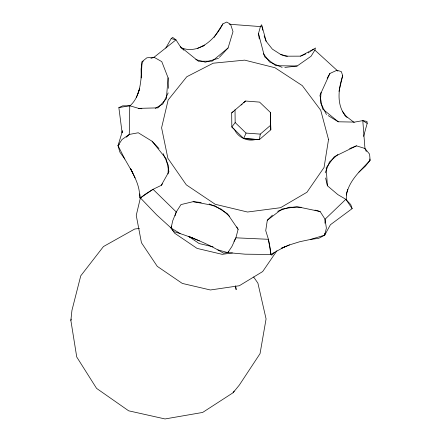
<?xml version="1.0" encoding="UTF-8"?>
<svg xmlns="http://www.w3.org/2000/svg" width="441" height="441" viewBox="0 0 441 441"><rect width="100%" height="100%" fill="white"/><g stroke="black" fill="none" stroke-linecap="round" stroke-linejoin="round"><path stroke-width="0.66" d="M281.38 248.266L289.561 244.893L299.814 241.707L310.442 239.457L318.793 238.294L324.719 235.158L324.758 233.168M324.967 223.212L325.05 219.232L320.133 211.52L314.935 210.103M168.054 173.93L168.374 165.436L163.164 153.644M129.924 105.912C142.068 94.964 140.933 76.574 142.134 61.591L146.87 57.799L154.047 57.264L161.775 61.63L168.093 77.831L168.379 88.354M321.054 92.301L320.331 102.34L326.461 114.555M135.089 177.96L130.431 168.319C134.896 177.514 140.425 187.304 139.433 197.827L140.42 197.921L153.049 189.305L161.241 185.363L162.492 183.831M168.093 77.831L166.362 98.729L158.027 107.852L138.606 108.37L129.764 105.763L122.642 105.846L118.861 107.615L122.058 132.311L118.028 145.629L119.875 152.123L124.786 159.03L132.901 173.148M253.63 276.992L257.902 283.144L266.077 318.915L260.041 353.654L239.353 385.037L233.074 392.744L202.64 412.445L165.044 418.95L128.662 410.814L96.573 388.383L76.734 356.984L70.863 320.425L71.938 310.42L80.747 275.834L103.442 246.558L134.703 229.028L139.455 228.399M272.444 215.164L267.307 220.246L265.73 230.637L268.42 239.298L270.19 248.173L270.923 254.485L271.794 255.196L274.556 252.34L284.903 246.684M122.041 132.873L122.35 130.867M122.058 132.311L122.267 130.966M270.702 125.194L260.289 134.108L259.38 139.621L243.779 138.573L231.823 126.969L231.679 112.885L245.51 101.028L259.578 102.108L270.366 112.427L270.802 129.814L259.38 139.621L243.735 138.502L246.034 133.083L235.169 122.576L235.014 109.754M274.556 252.34L270.923 254.485L245.124 254.181L227.826 252.627L223.394 253.112C207.937 243.823 191.168 236.789 173.897 231.657L171.114 228.041L172.701 220.82L176.273 211.983L180.975 204.585L193.141 201.675L201.234 202.502M345.689 116.209C336.246 104.743 338.418 88.834 342.69 75.692L341.328 71.591L336.946 70.262L314.868 50.109L315.469 47.992L310.348 51.432M324.719 235.158L326.368 228.102L325.05 219.232L345.838 199.299L350.738 204.591L352.15 208.615L330.403 224.75L324.719 235.158L310.442 239.457M346.439 195.06C348.864 180.584 360.727 170.491 370.137 160.226L369.569 154.13L364.961 148.496L356.46 145.844L349.636 148.595M140.492 197.496L136.247 215.379L141.451 242.748L157.266 266.347L182.287 283.42L210.39 289.98L239.309 285.74L262.671 271.568L276.92 250.769M338.958 91.386L342.69 75.692M70.863 320.425L71.194 319.102M236.784 226.95L238.123 229.348L235.891 237.82L231.922 246.491L227.826 252.627L217.871 249.876M259.28 38.929L258.498 33.544L260.422 26.581L261.656 24.74L266.155 41.294L272.356 49.122L280.845 54.557L285.658 56.189L300.542 56.15L305.822 53.94M363.593 136.401L367.199 123.364L366.956 121.413L362.783 120.625L354.685 122.091L338.258 121.788L328.148 115.592M219.403 57.324L228.074 47.964L233.008 31.614L230.571 24.294L226.696 22.05L222.876 23.913C215.296 38.874 199.034 54.998 180.854 47.689M138.193 93.305L139.124 90.267M347.789 189.31L346.466 193.61L346.659 200.407M180.126 233.515L171.114 228.041L171.731 226.117M175.033 215.836L176.273 211.983L153.049 189.305L145.425 194.106L140.42 197.921L156.66 214.872L171.114 228.041M136.28 97.759L139.687 88.448M325.215 172.828L329.466 161.963L337.867 154.532M337.9 71.166L336.946 70.262L329.89 73.487L319.951 95.317L322.542 108.905L338.258 121.788M168.186 92.919L162.801 104.026L155.271 108.348M227.826 252.627L228.471 251.447M233.956 241.376L235.891 237.82L268.42 239.298L270.923 254.485M161.241 185.363L168.936 171.665L166.218 158.881L152.123 141.28L138.27 132.763L129.268 134.444L121.953 139.571L118.028 145.629L124.786 159.03M165.844 48.03L171.185 38.61L172.663 37.402L175.987 39.855L180.419 46.735L183.781 50.169M327.156 78.222L329.89 73.487M314.868 50.109L311.059 56.255L297.135 66.012L284.82 67.429M222.876 23.913L214.089 37.408M233.074 392.744L234.193 391.046M235.169 122.576L231.823 126.969L234.562 129.648M118.028 145.629L119.428 144.229M126.457 137.239L129.268 134.444L129.764 105.763L118.861 107.615M243.658 102.841L245.51 101.028M358.908 172.144L365.473 166.119L370.137 160.226L369.597 158.992M228.074 47.964L212.171 61.178L198.456 61.249L180.419 46.735M231.679 112.885L233.25 111.579M241.106 105.041L242.148 104.17M267.307 220.246L282.014 209.034L296.898 206.664L320.133 211.52M308.171 52.953L309.262 52.192M202 46.735L203.654 45.809M300.542 56.15L313.612 49.144M356.46 145.844L334.306 156.682L326.197 167.9L327.382 185.76L337.872 194.63L345.838 199.299L352.15 208.615M197.364 48.477L204.591 45.114M281.419 248.266L289.561 244.893M143.386 61.134L142.134 61.591L141.098 69.044L141.23 77.952M150.916 58.405L154.047 57.264L175.987 39.855L171.185 38.61M277.643 211.261L289.235 207.237L301.209 207.27M218.493 58.306L205.341 62.181L195.776 59.563M232.407 252.919L222.203 254.341L197.061 248.399L174.614 233.19L170.755 227.523M297.135 66.012L275.79 65.703L264.539 56.724L258.498 33.544M229.287 24.233L260.422 26.581L262.197 26.929L262.709 30.231M246.034 133.083L260.289 134.108M138.606 108.37L141.881 108.762M193.141 201.675L214.602 205.671L227.374 213.642L238.123 229.348M213.058 246.833L199.145 243.542L188.494 236.332M280.845 54.557L287.356 56.194M194.305 238.702L189.327 236.712L199.415 240.869M282.141 67.396L269.578 61.966L263.409 53.686M209.15 203.924L221.437 209.249L229.563 216.338M367.199 123.364L362.783 120.625L364.961 148.496L366.322 151.583M344.823 115.228L354.206 122.515M152.123 141.28L158.964 148.534M342.321 111.154L347.061 117.587M264.12 35.919L266.155 41.294M325.607 177.988L327.382 185.76M235.301 285.762L236.167 289.676L235.681 286.292M139.736 193.908L140.42 197.921M270.802 129.814L270.366 112.427M256.182 139.345A16.515 14.41 22.7 0 1 234.689 129.935M328.528 139.51L324.058 167.475L306.958 192.248L280.542 207.705L247.522 212.022L215.219 204.277L186.295 184.84L167.872 158.291L161.593 127.785L168.137 99.997L186.786 76.745L213.196 63.201L244.689 60.136L274.919 67.71L302.3 85.62L320.723 110.256L328.528 139.51"/></g></svg>
